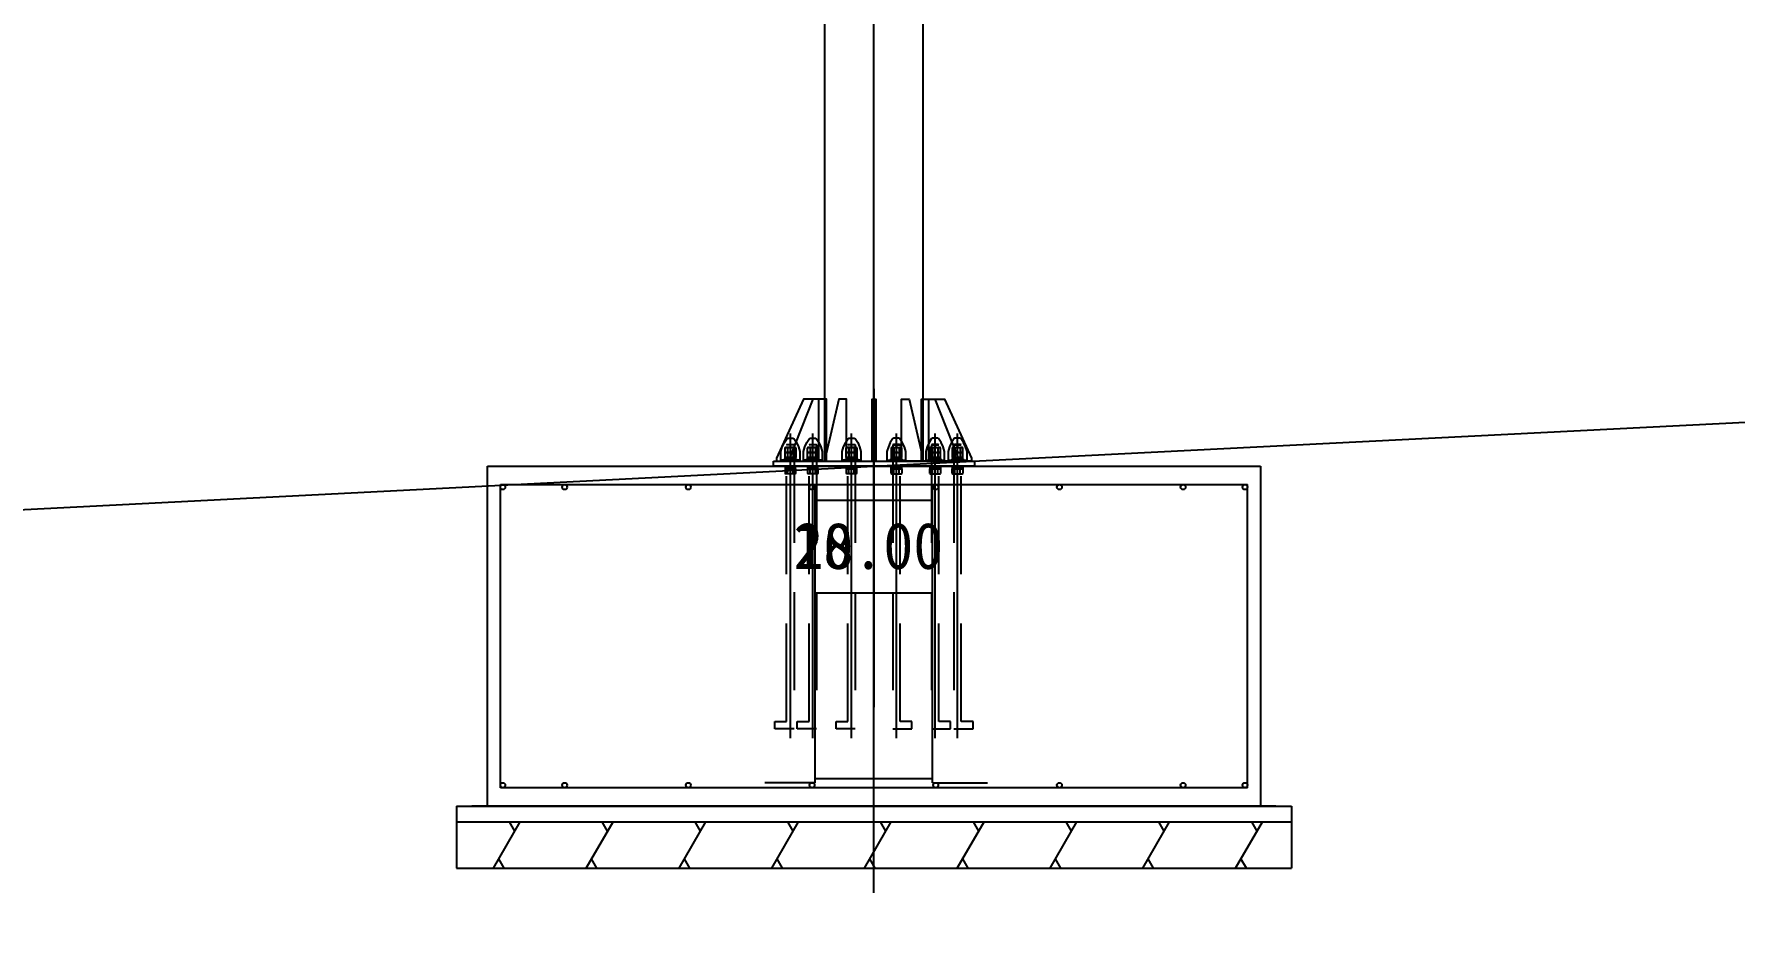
# Model space of a CAD drawing. Header units: millimetres. Extents: x 10297564 to 11610295, y -9287743 to -8409454.
# Drawn here: x 10863058 to 10868556, y -9254254 to -9251357 of the extents above; entities that cross this region are included whole.
import ezdxf

# ---------------------------------------------------------------- set-up
doc = ezdxf.new("R2010")
doc.units = ezdxf.units.MM
doc.header["$LTSCALE"] = 100
doc.linetypes.add('CEN1', pattern=[22, 15, -3, 1, -3])
doc.linetypes.add('HIDDEN2', pattern=[4.7625, 3.175, -1.5875])
for name, color, linetype in [('BOLT', 210, 'Continuous'), ('CEN', 1, 'CEN1'), ('CON', 2, 'Continuous'), ('dim', 7, 'Continuous'), ('FIN', 8, 'Continuous'), ('HD-16', 3, 'Continuous'), ('PLATE', 6, 'Continuous'), ('부속품', 4, 'Continuous'), ('원형강관', 4, 'Continuous'), ('표기', 6, 'Continuous')]:
    doc.layers.add(name, color=color, linetype=linetype)
doc.styles.add('KSHP', font='DotumChe.ttf')
doc.styles.add('돋음', font='Dotum.ttf')
doc.dimstyles.new('NDIM-150', dxfattribs={"dimscale": 75, "dimtxt": 3.5, "dimasz": 1, "dimexe": 2, "dimexo": 1, "dimgap": 1, "dimtad": 1, "dimdec": 0, "dimzin": 0, "dimdsep": 46, "dimtxsty": '돋음', "dimblk": 'dotk', "dimcen": 2, "dimdle": 2, "dimclrd": 4, "dimclre": 4, "dimclrt": 7, "dimadec": 0, "dimazin": 0, "dimtfac": 1, "dimtdec": 0, "dimtix": 1, "dimtmove": 2, "dimatfit": 3, "dimldrblk": 'DIMDOT', "dimfxl": 1, "dimtolj": 1, "dimtzin": 0, "dimlwd": -1, "dimlwe": -1, "dimarcsym": 0})

# ---------------------------------------------------------------- blocks, each defined once
blk = doc.blocks.new('M20-900L-2')
at = {"layer": 'BOLT', "color": 8}
for p, q in [((-67511.7, 389923), (-67509.4, 389924.4)), ((-67511.7, 389923), (-67511.7, 389908.1)), ((-67511.7, 389908.1), (-67477.1, 389908.1)), ((-67511.7, 389906.8), (-67509.4, 389908.1)), ((-67511.7, 389906.8), (-67511.7, 389891.9)), ((-67511.7, 389891.9), (-67477.1, 389891.9)), ((-67477.7, 389891.9), (-67511, 389891.9)), ((-67511, 389891.9), (-67511, 389886.9)), ((-67509.4, 389924.4), (-67479.4, 389924.4)), ((-67509.4, 389908.1), (-67479.4, 389908.1)), ((-67504.5, 389891.9), (-67504.5, 389886.9)), ((-67503, 389923), (-67503, 389908.1)), ((-67503, 389906.8), (-67503, 389891.9)), ((-67492.7, 389891.9), (-67497.7, 389886.9)), ((-67491, 389891.9), (-67496, 389886.9)), ((-67485.7, 389923), (-67485.7, 389908.1)), ((-67485.7, 389906.8), (-67485.7, 389891.9)), ((-67484.2, 389891.9), (-67484.2, 389886.9)), ((-67479.4, 389924.4), (-67477.1, 389923)), ((-67479.4, 389908.1), (-67477.1, 389906.8)), ((-67477.7, 389886.9), (-67477.7, 389891.9)), ((-67477.1, 389908.1), (-67477.1, 389923)), ((-67477.1, 389891.9), (-67477.1, 389906.8)), ((-67475.6, 389886.9), (-67513.1, 389886.9)), ((-67513.1, 389886.9), (-67513.1, 389882.9)), ((-67513.1, 389882.9), (-67475.6, 389882.9)), ((-67513.1, 389859.9), (-67513.1, 389863.9)), ((-67513.1, 389863.9), (-67475.6, 389863.9)), ((-67475.6, 389859.9), (-67513.1, 389859.9)), ((-67511.7, 389840), (-67511.7, 389854.9)), ((-67511.7, 389854.9), (-67477.1, 389854.9)), ((-67511.7, 389840), (-67509.4, 389838.6)), ((-67511, 389886.9), (-67477.7, 389886.9)), ((-67511, 389854.9), (-67511, 389859.9)), ((-67511, 389859.9), (-67477.7, 389859.9)), ((-67477.7, 389854.9), (-67511, 389854.9)), ((-67509.4, 389838.6), (-67479.4, 389838.6)), ((-67505.6, 389886.9), (-67505.6, 389882.9)), ((-67505.6, 389859.9), (-67505.6, 389863.9)), ((-67504.5, 389854.9), (-67504.5, 389859.9)), ((-67484.4, 389882.9), (-67504.4, 389882.9)), ((-67484.4, 389863.9), (-67504.4, 389863.9)), ((-67503, 389840), (-67503, 389854.9)), ((-67492.7, 389854.9), (-67497.7, 389859.9)), ((-67491, 389854.9), (-67496, 389859.9)), ((-67485.7, 389840), (-67485.7, 389854.9)), ((-67484.2, 389854.9), (-67484.2, 389859.9)), ((-67483.1, 389886.9), (-67483.1, 389882.9)), ((-67483.1, 389859.9), (-67483.1, 389863.9)), ((-67479.4, 389838.6), (-67477.1, 389840)), ((-67477.7, 389859.9), (-67477.7, 389854.9)), ((-67477.1, 389854.9), (-67477.1, 389840)), ((-67475.6, 389882.9), (-67475.6, 389886.9)), ((-67475.6, 389863.9), (-67475.6, 389859.9))]:
    blk.add_line(p, q, dxfattribs=at)
at = {"layer": 'BOLT', "color": 8, "linetype": 'HIDDEN2', "elevation": 0}
blk.add_lwpolyline([(-67506.4, 389932.8), (-67482.4, 389932.8), (-67485.7, 389934.1), (-67503, 389934.1), (-67506.4, 389932.8), (-67506.4, 389013.9), (-67444.4, 389013.9), (-67444.4, 389037.9), (-67482.4, 389037.9), (-67482.4, 389932.8)], dxfattribs=at)
at = {"layer": 'BOLT', "color": 8}
for centre, radius, start, end in [((-67507.4, 389916.7), 7.66, 55.591, 124.409), ((-67507.4, 389900.5), 7.66, 55.591, 124.409), ((-67494.2, 389894.4), 30, 90.4002, 107.1986), ((-67494.2, 389878.1), 30, 90.4002, 107.1986), ((-67494.6, 389894.4), 30, 72.8014, 89.5998), ((-67494.6, 389878.1), 30, 72.8014, 89.5998), ((-67481.4, 389916.7), 7.66, 55.591, 124.409), ((-67481.4, 389900.5), 7.66, 55.591, 124.409), ((-67507.4, 389846.3), 7.66, 235.591, 304.409), ((-67494.2, 389868.6), 30, 252.8014, 269.5998), ((-67494.6, 389868.6), 30, 270.4002, 287.1986), ((-67481.4, 389846.3), 7.66, 235.591, 304.409)]:
    blk.add_arc(centre, radius, start, end, dxfattribs=at)
at = {"layer": 'CEN'}
blk.add_line((-67494.4, 388983.8), (-67494.4, 389969.2), dxfattribs=at)
at = {"layer": '부속품', "color": 5, "elevation": 0}
blk.add_lwpolyline([(-67468.4, 389925.9), (-67475.5, 389940.2), (-67483.8, 389952.6, 0.250765), (-67485.9, 389953.7), (-67503.8, 389953.7, 0.250765), (-67505.9, 389952.6), (-67514.1, 389940.2), (-67520.4, 389925.9), (-67524.8, 389910.7), (-67524.8, 389882.9), (-67463.9, 389882.9), (-67463.9, 389910.7)], format="xyb", close=True, dxfattribs=at)
blk = doc.blocks.new('잡석다짐표시-1')
at = {"layer": 'FIN', "color": 8}
for p, q in [((-51317.5, 390309.6), (-51230.9, 390459.6)), ((-51248.2, 390429.6), (-51265.5, 390459.6)), ((-51282.8, 390309.6), (-51300.1, 390339.6))]:
    blk.add_line(p, q, dxfattribs=at)
blk = doc.blocks.new('A$Cb693f4c1')
at = {"layer": 'CON'}
for p, q in [((-1250, -1100), (-1250, 0)), ((-1250, 0), (1250, 0)), ((1250, 0), (1250, -1100)), ((1300, -1100), (-1300, -1100))]:
    blk.add_line(p, q, dxfattribs=at)
at = {"layer": 'CON', "color": 8}
for p, q in [((-1350, -1100), (-1350, -1300)), ((-1350, -1100), (1350, -1100)), ((-1350, -1150), (1350, -1150)), ((1350, -1100), (1350, -1300)), ((-1350, -1300), (1350, -1300))]:
    blk.add_line(p, q, dxfattribs=at)
at = {"layer": 'HD-16'}
for p, q in [((-1208, -60), (1208, -60)), ((-1208, -1040), (-1208, -60)), ((-190, -1024), (-190, -60)), ((0, -60), (0, -780)), ((190, -1024), (190, -60)), ((1208, -1040), (1208, -60)), ((-190, -110), (190, -110)), ((-190, -410), (190, -410)), ((1208, -1040), (-1208, -1040)), ((1208, -1040), (-1208, -1040)), ((-190, -1024), (-352.4, -1024)), ((-190, -1010), (190, -1010)), ((190, -1024), (367.5, -1024))]:
    blk.add_line(p, q, dxfattribs=at)
for centre in [(-1200, -68), (-1000, -68), (-600, -68), (-200, -68), (200, -68), (600, -68), (1000, -68), (1200, -68), (-1200, -1032), (-1000, -1032), (-600, -1032), (-200, -1032), (200, -1032), (600, -1032), (1000, -1032), (1200, -1032)]:
    blk.add_circle(centre, 8, dxfattribs=at)
at = {"layer": 'CEN'}
for p in [(50087.2, -391609.6), (50387.2, -391609.6), (50687.2, -391609.6), (50987.2, -391609.6), (51287.2, -391609.6), (51587.2, -391609.6), (51887.2, -391609.6), (52187.2, -391609.6), (52487.2, -391609.6)]:
    blk.add_blockref('잡석다짐표시-1', p, dxfattribs=at)
blk = doc.blocks.new('dotk')
blk.add_line((-3, 0), (3, 0))
at = {"const_width": 0.75}
blk.add_lwpolyline([(-0.375, 0, 1), (0.375, 0, 1)], format="xyb", close=True, dxfattribs=at)
blk = doc.blocks.new('*D1148')
at = {"layer": 'defpoints', "color": 0, "linetype": 'ByBlock', "ltscale": 1.8, "transparency": 16777216}
for p in [(10870570.7, -9247682.8), (10868179.9, -9248278.9), (10872757.5, -9250701), (10860978.3, -9252435.5), (10870570.7, -9252435.5)]:
    blk.add_point(p, dxfattribs=at)
at = {"layer": 'dim', "color": 4, "ltscale": 1.8, "transparency": 16777216}
for p, q in [((10870643.5, -9247664.7), (10872340.4, -9247241.6)), ((10870645.7, -9252435.5), (10872978.2, -9252435.5))]:
    blk.add_line(p, q, dxfattribs=at)
blk.add_arc((10851508.6, -9252435.6), 21319.6, 0.2017, 13.79844, dxfattribs=at)
at = {"layer": 'dim', "color": 4, "linetype": 'ByBlock', "ltscale": 1.8, "transparency": 16777216, "xscale": 75, "yscale": 75, "zscale": 75}
for p, rotation in [((10872194.9, -9247277.9), 103.8992199290375), ((10872828.2, -9252435.5), 270.1009154271204)]:
    blk.add_blockref('dotk', p, dxfattribs=dict(at, rotation=rotation))
at = {"layer": 'dim', "color": 7, "linetype": 'ByBlock', "ltscale": 1.8, "transparency": 16777216, "insert": (10872874, -9249812.2), "char_height": 262.5, "attachment_point": 5, "rotation": 277.0001, "style": '돋음'}
blk.add_mtext('\\A1;14°', dxfattribs=at)
blk = doc.blocks.new('DIMDOT')
blk.add_line((-1.5, 0), (1.5, 0))
blk.add_circle((0, 0), 0.75)

msp = doc.modelspace()

# ---------------------------------------------------------------- linework, layer by layer
at = {"color": 8}
msp.add_lwpolyline([(10835388.9, -9254254.4), (10849124.5, -9253604.4), (10865774.5, -9252754.4), (10882624.5, -9251904.4), (10894781.5, -9251554.4)], dxfattribs=at)
at = {"layer": 'CEN', "linetype": 'Continuous', "ltscale": 2}
msp.add_line((10865774.5, -9254134.1, -13.8), (10865774.5, -9247142.4, -13.8), dxfattribs=at)
at = {"layer": 'PLATE'}
msp.add_line((10865768.5, -9252728.4, -13.8), (10865780.5, -9252728.4, -13.8), dxfattribs=at)
at = {"layer": 'PLATE', "elevation": -13.8}
for points in [[(10865459.5, -9252738.4), (10865596.7, -9252738.4), (10865596.7, -9252538.4), (10865546.7, -9252538.4), (10865459.5, -9252728.4), (10865459.5, -9252738.4)], [(10865501.7, -9252738.4), (10865620.5, -9252738.4), (10865620.5, -9252538.4), (10865577.2, -9252538.4), (10865501.7, -9252728.4), (10865501.7, -9252738.4)], [(10865617, -9252738.4), (10865685.6, -9252738.4), (10865685.6, -9252538.4), (10865660.6, -9252538.4), (10865617, -9252728.4), (10865617, -9252738.4)], [(10865768.5, -9252738.4), (10865768.5, -9252538.4), (10865780.5, -9252538.4), (10865780.5, -9252738.4)], [(10865932, -9252738.4), (10865863.4, -9252738.4), (10865863.4, -9252538.4), (10865888.4, -9252538.4), (10865932, -9252728.4), (10865932, -9252738.4)], [(10866047.3, -9252738.4), (10865928.5, -9252738.4), (10865928.5, -9252538.4), (10865971.8, -9252538.4), (10866047.3, -9252728.4), (10866047.3, -9252738.4)], [(10866089.5, -9252738.4), (10865952.3, -9252738.4), (10865952.3, -9252538.4), (10866002.3, -9252538.4), (10866089.5, -9252728.4), (10866089.5, -9252738.4)]]:
    msp.add_lwpolyline(points, dxfattribs=at)
msp.add_lwpolyline([(10865449.5, -9252738.4), (10866099.5, -9252738.4), (10866099.5, -9252754.4), (10865449.5, -9252754.4)], close=True, dxfattribs=at)
at = {"layer": '원형강관'}
for p, q in [((10865933.8, -9252735.4, -13.8), (10865933.8, -9249252.1, -13.8)), ((10865615.3, -9252735.4, -13.8), (10865615.3, -9249331.5, -13.8))]:
    msp.add_line(p, q, dxfattribs=at)
at = {"layer": '표기'}
msp.add_lwpolyline([(10865774.5, -9252504.4), (10865774.5, -9253004.4)], dxfattribs=at)
at = {"layer": '표기', "elevation": -13.8}
msp.add_lwpolyline([(10865774.5, -9252504.4), (10865774.5, -9253004.4)], dxfattribs=at)

# ---------------------------------------------------------------- block references
at = {"layer": 'CEN', "linetype": 'Continuous', "ltscale": 2}
msp.add_blockref('A$Cb693f4c1', (10865774.3, -9252754.4, -13.8), dxfattribs=at)
at = {"layer": 'dim', "xscale": -1}
for p in [(10798009.7, -9642618.3, -13.8), (10798082.2, -9642618.3, -13.8), (10798207.7, -9642618.3, -13.8)]:
    msp.add_blockref('M20-900L-2', p, dxfattribs=at)
at = {"layer": 'dim'}
for p in [(10933341.4, -9642618.3, -13.8), (10933466.9, -9642618.3, -13.8), (10933539.3, -9642618.3, -13.8)]:
    msp.add_blockref('M20-900L-2', p, dxfattribs=at)

# ---------------------------------------------------------------- texts
at = {"layer": '표기', "style": 'KSHP'}
for s, p in [('20.00', (10865514, -9253086.9, -13.8)), ('18.00', (10865514, -9253086.9))]:
    msp.add_text(s, height=150, dxfattribs=at).set_placement(p)

# ---------------------------------------------------------------- dimensions: what is measured, and where the dimension line sits
at = {"layer": 'dim', "linetype": 'ByBlock', "ltscale": 1.8}
dim = msp.add_angular_dim_2l(base=(10872757.5, -9250701), line1=((10870570.7, -9252435.5, -13.8), (10860978.3, -9252435.5, -13.8)), line2=((10868179.9, -9248278.9, -13.8), (10870570.7, -9247682.8, -13.8)), dimstyle='NDIM-150', dxfattribs=at)
dim.commit()
dim.dimension.update_dxf_attribs({"geometry": '*D1148', "text_midpoint": (10872874, -9249812.2, -13.8)})

doc.saveas('drawing.dxf')
